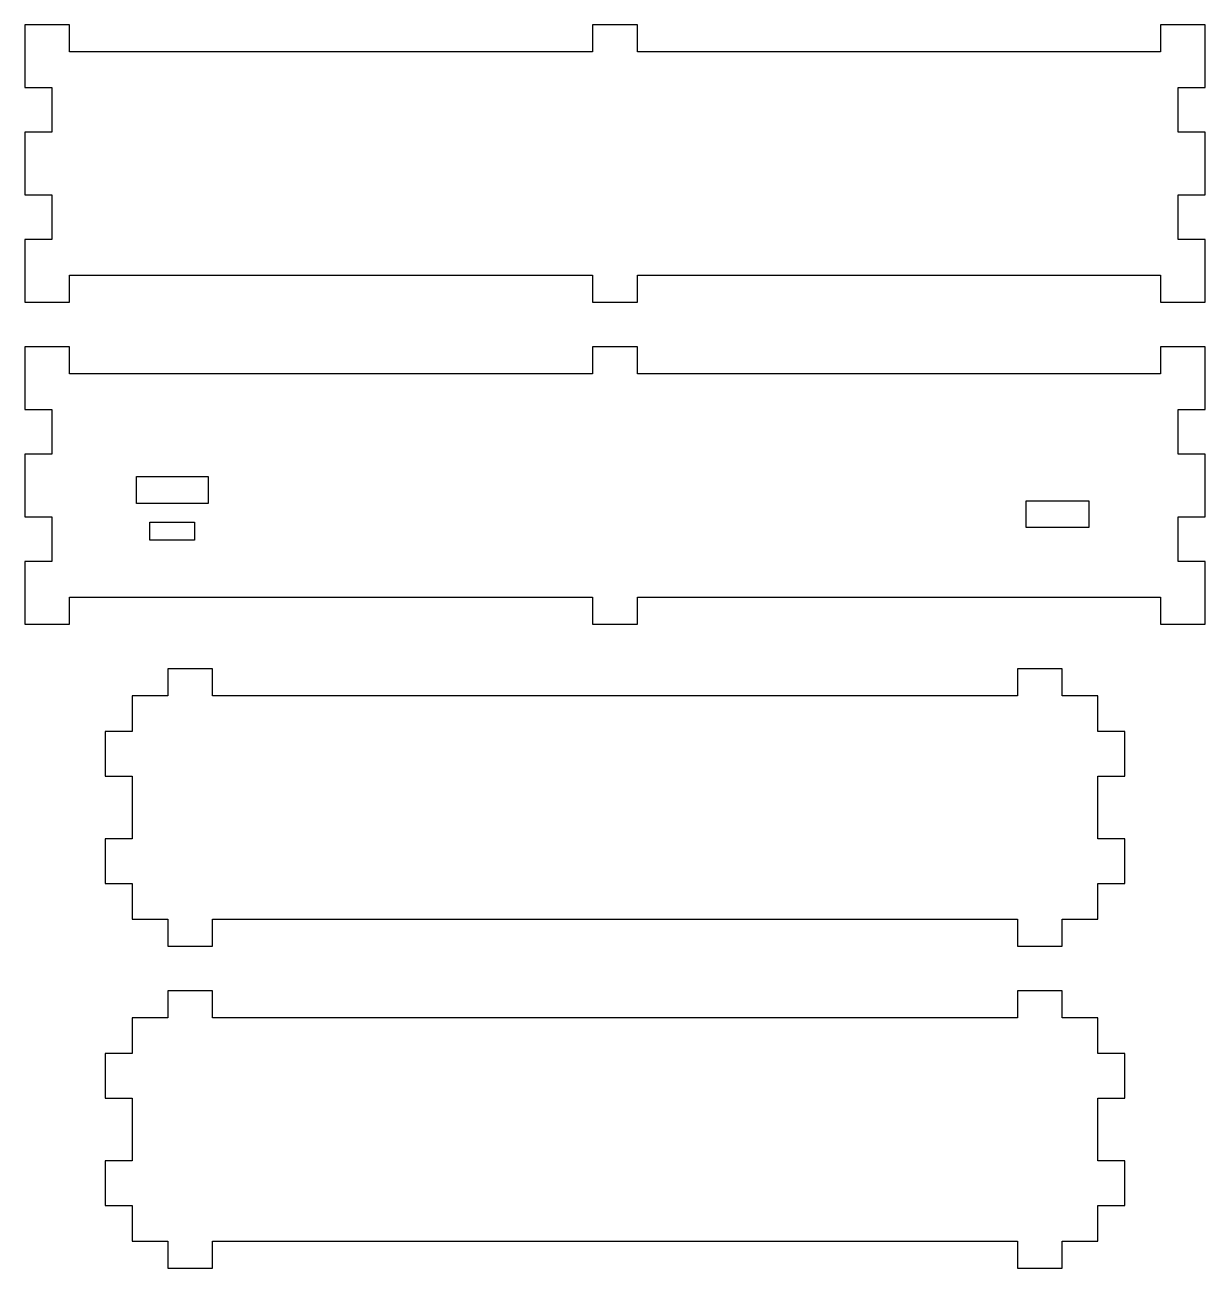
# Model space of a CAD drawing. Header units: metres. Extents: x -66 to 66, y -320 to 57.
# Drawn here: x -66 to 66, y -320 to -181 of the extents above; entities that cross this region are included whole.
import ezdxf

# ---------------------------------------------------------------- set-up
doc = ezdxf.new("R2010")
doc.units = ezdxf.units.M

msp = doc.modelspace()

# ---------------------------------------------------------------- linework, layer by layer
for p, q in [((-61, -181), (-66, -181)), ((-66, -181), (-66, -188)), ((-61, -184), (-61, -181)), ((2.5, -181), (-2.5, -181)), ((-2.5, -181), (-2.5, -184)), ((2.5, -184), (2.5, -181)), ((66, -181), (61, -181)), ((61, -181), (61, -184)), ((66, -188), (66, -181)), ((-2.5, -184), (-61, -184)), ((61, -184), (2.5, -184)), ((-66, -188), (-63, -188)), ((-63, -188), (-63, -193)), ((63, -193), (63, -188)), ((63, -188), (66, -188)), ((-63, -193), (-66, -193)), ((-66, -193), (-66, -200)), ((66, -193), (63, -193)), ((66, -200), (66, -193)), ((-66, -200), (-63, -200)), ((-63, -200), (-63, -205)), ((63, -205), (63, -200)), ((63, -200), (66, -200)), ((-63, -205), (-66, -205)), ((-66, -205), (-66, -212)), ((66, -205), (63, -205)), ((66, -212), (66, -205)), ((-61, -209), (-2.5, -209)), ((-61, -212), (-61, -209)), ((-2.5, -209), (-2.5, -212)), ((2.5, -212), (2.5, -209)), ((2.5, -209), (61, -209)), ((61, -209), (61, -212)), ((-66, -212), (-61, -212)), ((-2.5, -212), (2.5, -212)), ((61, -212), (66, -212)), ((-61, -217), (-66, -217)), ((-66, -217), (-66, -224)), ((-61, -220), (-61, -217)), ((2.5, -217), (-2.5, -217)), ((-2.5, -217), (-2.5, -220)), ((2.5, -220), (2.5, -217)), ((66, -217), (61, -217)), ((61, -217), (61, -220)), ((66, -224), (66, -217)), ((-2.5, -220), (-61, -220)), ((61, -220), (2.5, -220)), ((-66, -224), (-63, -224)), ((-63, -224), (-63, -229)), ((63, -229), (63, -224)), ((63, -224), (66, -224)), ((-63, -229), (-66, -229)), ((-66, -229), (-66, -236)), ((66, -229), (63, -229)), ((66, -236), (66, -229)), ((-53.5, -234.5), (-53.5, -231.5)), ((-53.5, -231.5), (-45.5, -231.5)), ((-45.5, -231.5), (-45.5, -234.5)), ((-45.5, -234.5), (-53.5, -234.5)), ((46, -237.2), (46, -234.2)), ((46, -234.2), (53, -234.2)), ((53, -234.2), (53, -237.2)), ((-66, -236), (-63, -236)), ((-63, -236), (-63, -241)), ((63, -241), (63, -236)), ((63, -236), (66, -236)), ((-52.0195, -238.604), (-52.0195, -236.604)), ((-52.0195, -236.604), (-47.0195, -236.604)), ((-47.0195, -236.604), (-47.0195, -238.604)), ((53, -237.2), (46, -237.2)), ((-47.0195, -238.604), (-52.0195, -238.604)), ((-63, -241), (-66, -241)), ((-66, -241), (-66, -248)), ((66, -241), (63, -241)), ((66, -248), (66, -241)), ((-61, -245), (-2.5, -245)), ((-61, -248), (-61, -245)), ((-2.5, -245), (-2.5, -248)), ((2.5, -248), (2.5, -245)), ((2.5, -245), (61, -245)), ((61, -245), (61, -248)), ((-66, -248), (-61, -248)), ((-2.5, -248), (2.5, -248)), ((61, -248), (66, -248)), ((-45, -253), (-50, -253)), ((-50, -253), (-50, -256)), ((-45, -256), (-45, -253)), ((50, -253), (45, -253)), ((45, -253), (45, -256)), ((50, -256), (50, -253)), ((-50, -256), (-54, -256)), ((-54, -256), (-54, -260)), ((45, -256), (-45, -256)), ((54, -256), (50, -256)), ((54, -260), (54, -256)), ((-54, -260), (-57, -260)), ((-57, -260), (-57, -265)), ((57, -260), (54, -260)), ((57, -265), (57, -260)), ((-57, -265), (-54, -265)), ((-54, -265), (-54, -272)), ((54, -272), (54, -265)), ((54, -265), (57, -265)), ((-54, -272), (-57, -272)), ((-57, -272), (-57, -277)), ((57, -272), (54, -272)), ((57, -277), (57, -272)), ((-57, -277), (-54, -277)), ((-54, -277), (-54, -281)), ((54, -281), (54, -277)), ((54, -277), (57, -277)), ((-54, -281), (-50, -281)), ((-50, -281), (-50, -284)), ((-45, -281), (45, -281)), ((-45, -284), (-45, -281)), ((45, -281), (45, -284)), ((50, -284), (50, -281)), ((50, -281), (54, -281)), ((-50, -284), (-45, -284)), ((45, -284), (50, -284)), ((-45, -289), (-50, -289)), ((-50, -289), (-50, -292)), ((-45, -292), (-45, -289)), ((50, -289), (45, -289)), ((45, -289), (45, -292)), ((50, -292), (50, -289)), ((-50, -292), (-54, -292)), ((-54, -292), (-54, -296)), ((45, -292), (-45, -292)), ((54, -292), (50, -292)), ((54, -296), (54, -292)), ((-54, -296), (-57, -296)), ((-57, -296), (-57, -301)), ((57, -296), (54, -296)), ((57, -301), (57, -296)), ((-57, -301), (-54, -301)), ((-54, -301), (-54, -308)), ((54, -308), (54, -301)), ((54, -301), (57, -301)), ((-54, -308), (-57, -308)), ((-57, -308), (-57, -313)), ((57, -308), (54, -308)), ((57, -313), (57, -308)), ((-57, -313), (-54, -313)), ((-54, -313), (-54, -317)), ((54, -317), (54, -313)), ((54, -313), (57, -313)), ((-54, -317), (-50, -317)), ((-50, -317), (-50, -320)), ((-45, -317), (45, -317)), ((-45, -320), (-45, -317)), ((45, -317), (45, -320)), ((50, -320), (50, -317)), ((50, -317), (54, -317)), ((-50, -320), (-45, -320)), ((45, -320), (50, -320))]:
    msp.add_line(p, q)

doc.saveas('drawing.dxf')
